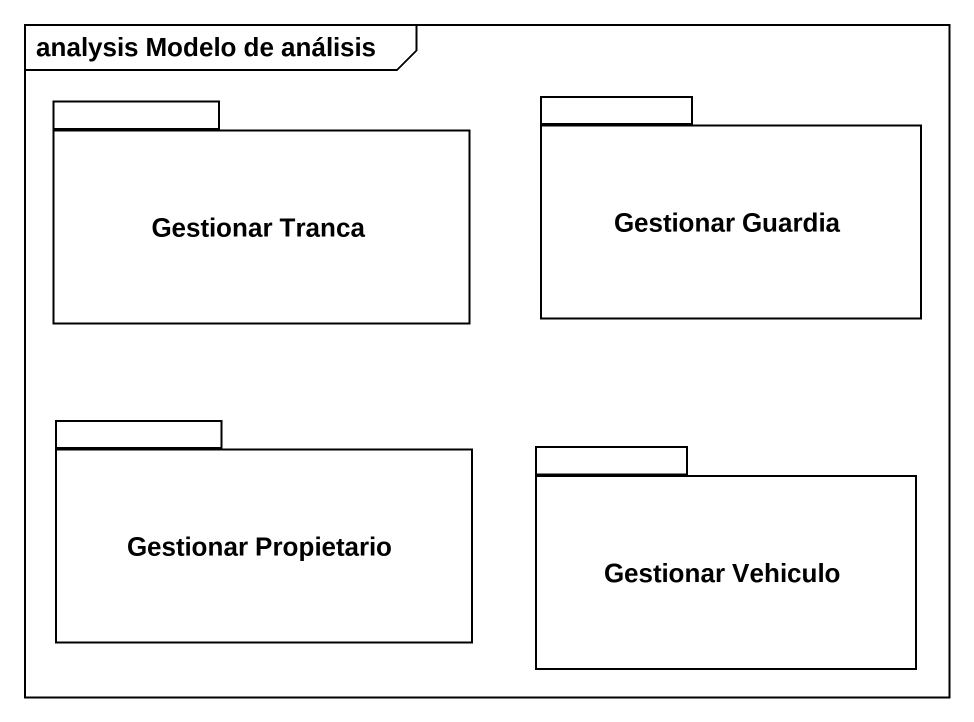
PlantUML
@startuml
mainframe analysis Modelo de análisis
package "Gestionar Tranca" as Gestionar_Tranca {
}
package "Gestionar Guardia" as Gestionar_Guardia {
}
package "Gestionar Propietario" as Gestionar_Propietario {
}
package "Gestionar Vehiculo" as Gestionar_Vehiculo {
}
@enduml
